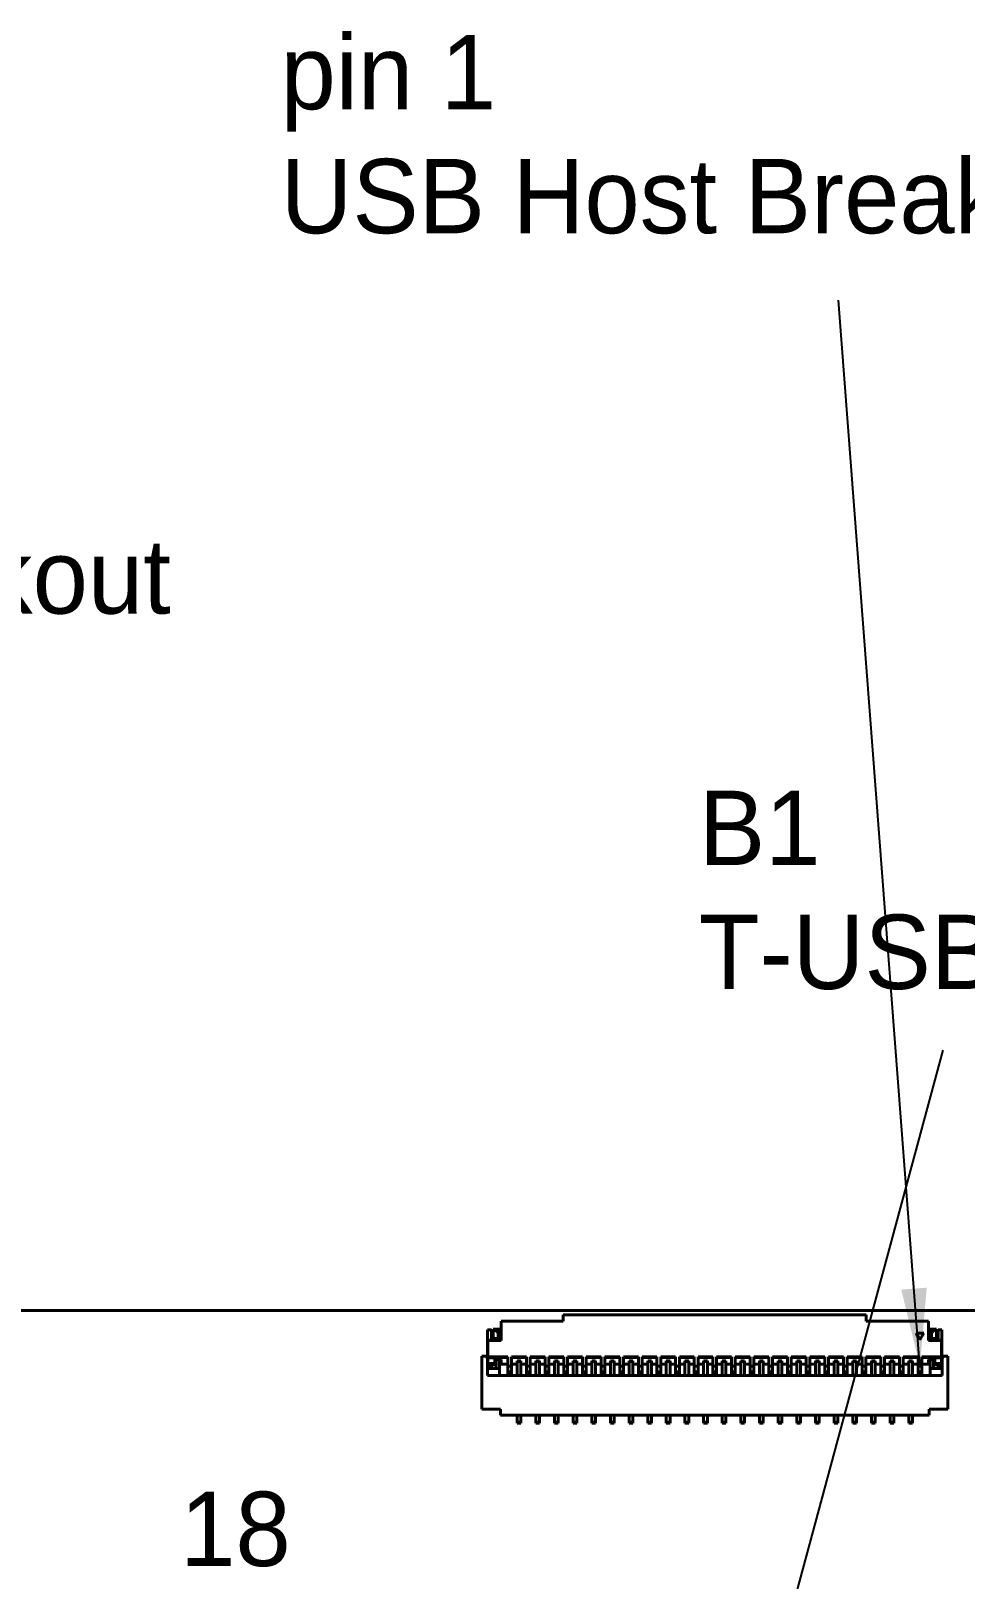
# Model space of a CAD drawing. Header units: millimetres. Extents: x 15 to 205, y 5 to 292.
# Drawn here: x 86.58 to 116.64, y 136.62 to 186.42 of the extents above; entities that cross this region are included whole.
import ezdxf

# ---------------------------------------------------------------- set-up
doc = ezdxf.new("R2010")
doc.units = ezdxf.units.MM
doc.layers.add('Annotations', color=7, linetype='Continuous')
doc.layers.add('Geometries', color=7, linetype='Continuous')
doc.dimstyles.new('ISO-25', dxfattribs={"dimtxt": 2.5, "dimasz": 2.5, "dimexe": 1.25, "dimexo": 0.625, "dimtad": 1, "dimtxsty": 'Standard', "dimcen": 2.5, "dimadec": 0, "dimazin": 0, "dimtfac": 1, "dimtmove": 0, "dimatfit": 3, "dimfxl": 1, "dimarcsym": 0})

msp = doc.modelspace()

# ---------------------------------------------------------------- linework, layer by layer
at = {"layer": 'Geometries', "linetype": 'Continuous', "lineweight": 40}
for p, q in [((60.443, 145.259), (156.443, 145.259)), ((103.708, 145.115), (103.708, 144.915)), ((113.458, 145.115), (103.708, 145.115)), ((113.458, 145.115), (113.458, 144.915)), ((101.273, 144.638), (101.273, 144.31)), ((101.393, 144.638), (101.273, 144.638)), ((101.393, 144.638), (101.393, 144.31)), ((101.448, 144.658), (101.448, 144.358)), ((101.487, 144.658), (101.448, 144.658)), ((101.608, 144.537), (101.487, 144.658)), ((101.487, 144.658), (101.558, 144.658)), ((101.558, 144.658), (101.708, 144.658)), ((101.658, 144.558), (101.558, 144.658)), ((101.608, 144.537), (101.658, 144.558)), ((101.608, 144.537), (101.608, 144.358)), ((101.658, 144.558), (101.658, 144.308)), ((103.708, 144.915), (101.708, 144.915)), ((101.708, 144.658), (101.708, 144.915)), ((101.708, 144.293), (101.708, 144.658)), ((115.458, 144.915), (113.458, 144.915)), ((115.058, 144.533), (115.183, 144.316)), ((115.308, 144.533), (115.058, 144.533)), ((115.183, 144.316), (115.308, 144.533)), ((115.458, 144.658), (115.458, 144.915)), ((115.458, 144.658), (115.608, 144.658)), ((115.458, 144.293), (115.458, 144.658)), ((115.608, 144.658), (115.508, 144.558)), ((115.508, 144.558), (115.558, 144.537)), ((115.508, 144.308), (115.508, 144.558)), ((115.679, 144.658), (115.558, 144.537)), ((115.558, 144.358), (115.558, 144.537)), ((115.608, 144.658), (115.679, 144.658)), ((115.718, 144.658), (115.679, 144.658)), ((115.718, 144.658), (115.718, 144.358)), ((115.893, 144.638), (115.773, 144.638)), ((115.773, 144.31), (115.773, 144.638)), ((115.893, 144.31), (115.893, 144.638)), ((101.273, 144.281), (101.273, 144.31)), ((101.273, 144.31), (101.393, 144.31)), ((101.273, 144.281), (101.273, 144.15)), ((101.273, 144.281), (101.283, 144.281)), ((101.273, 144.121), (101.273, 144.15)), ((101.283, 144.15), (101.273, 144.15)), ((101.273, 144.121), (101.273, 143.788)), ((101.283, 144.121), (101.273, 144.121)), ((101.393, 144.293), (101.283, 144.293)), ((101.283, 144.281), (101.283, 144.293)), ((101.283, 144.15), (101.283, 144.281)), ((101.283, 144.121), (101.283, 144.15)), ((101.283, 143.768), (101.283, 144.121)), ((101.393, 144.31), (101.393, 144.293)), ((101.448, 144.293), (101.393, 144.293)), ((101.448, 144.358), (101.608, 144.358)), ((101.448, 144.358), (101.448, 144.293)), ((101.658, 144.293), (101.448, 144.293)), ((101.658, 144.308), (101.608, 144.358)), ((101.658, 144.308), (101.658, 144.293)), ((101.708, 144.293), (101.658, 144.293)), ((115.508, 144.293), (115.458, 144.293)), ((115.558, 144.358), (115.508, 144.308)), ((115.508, 144.308), (115.508, 144.293)), ((115.718, 144.293), (115.508, 144.293)), ((115.558, 144.358), (115.718, 144.358)), ((115.718, 144.358), (115.718, 144.293)), ((115.773, 144.293), (115.718, 144.293)), ((115.773, 144.293), (115.773, 144.31)), ((115.773, 144.31), (115.893, 144.31)), ((115.883, 144.293), (115.773, 144.293)), ((115.883, 144.281), (115.883, 144.293)), ((115.883, 144.281), (115.893, 144.281)), ((115.883, 144.15), (115.883, 144.281)), ((115.883, 144.121), (115.883, 144.15)), ((115.893, 144.15), (115.883, 144.15)), ((115.893, 144.121), (115.883, 144.121)), ((115.883, 143.768), (115.883, 144.121)), ((115.893, 144.31), (115.893, 144.281)), ((115.893, 144.15), (115.893, 144.281)), ((115.893, 144.15), (115.893, 144.121)), ((115.893, 143.788), (115.893, 144.121)), ((101.083, 143.788), (101.218, 143.788)), ((101.083, 143.788), (101.083, 142.088)), ((101.218, 143.788), (101.273, 143.788)), ((101.268, 143.701), (101.218, 143.788)), ((101.268, 143.701), (101.273, 143.701)), ((101.268, 143.398), (101.268, 143.701)), ((101.273, 143.788), (101.273, 143.701)), ((101.273, 143.701), (101.273, 143.539)), ((101.273, 143.447), (101.273, 143.539)), ((101.273, 143.539), (101.283, 143.539)), ((101.273, 143.447), (101.393, 143.447)), ((101.273, 143.398), (101.273, 143.447)), ((101.283, 143.744), (101.283, 143.768)), ((101.923, 143.767), (101.283, 143.768)), ((101.283, 143.74), (101.283, 143.744)), ((101.283, 143.744), (101.923, 143.744)), ((101.283, 143.74), (101.508, 143.74)), ((101.283, 143.556), (101.283, 143.74)), ((101.283, 143.539), (101.283, 143.556)), ((101.283, 143.556), (101.508, 143.556)), ((101.283, 143.513), (101.283, 143.539)), ((101.283, 143.513), (101.393, 143.513)), ((101.393, 143.513), (101.398, 143.513)), ((101.393, 143.447), (101.393, 143.513)), ((101.393, 143.398), (101.393, 143.447)), ((101.398, 143.398), (101.398, 143.513)), ((101.398, 143.513), (101.508, 143.513)), ((101.508, 143.682), (101.508, 143.74)), ((101.508, 143.556), (101.508, 143.682)), ((101.508, 143.682), (101.548, 143.682)), ((101.508, 143.513), (101.508, 143.556)), ((101.548, 143.682), (101.548, 143.398)), ((101.548, 143.682), (101.658, 143.682)), ((101.658, 143.682), (101.658, 143.398)), ((101.658, 143.682), (101.708, 143.682)), ((101.708, 143.533), (101.708, 143.682)), ((101.923, 143.533), (101.708, 143.533)), ((101.923, 143.744), (101.923, 143.767)), ((101.923, 143.533), (101.923, 143.744)), ((101.923, 143.47), (101.923, 143.533)), ((101.923, 143.291), (101.923, 143.47)), ((102.043, 143.47), (101.923, 143.47)), ((102.043, 143.744), (102.043, 143.767)), ((102.523, 143.767), (102.043, 143.767)), ((102.043, 143.533), (102.043, 143.744)), ((102.043, 143.744), (102.523, 143.744)), ((102.043, 143.47), (102.043, 143.533)), ((102.223, 143.533), (102.043, 143.533)), ((102.043, 143.291), (102.043, 143.47)), ((102.343, 143.645), (102.223, 143.645)), ((102.223, 143.623), (102.223, 143.645)), ((102.223, 143.533), (102.223, 143.623)), ((102.343, 143.623), (102.223, 143.623)), ((102.223, 143.168), (102.223, 143.533)), ((102.343, 143.623), (102.343, 143.645)), ((102.343, 143.533), (102.343, 143.623)), ((102.343, 143.168), (102.343, 143.533)), ((102.523, 143.533), (102.343, 143.533)), ((102.523, 143.744), (102.523, 143.767)), ((102.523, 143.533), (102.523, 143.744)), ((102.523, 143.47), (102.523, 143.533)), ((102.523, 143.291), (102.523, 143.47)), ((102.643, 143.47), (102.523, 143.47)), ((102.643, 143.744), (102.643, 143.767)), ((103.123, 143.767), (102.643, 143.767)), ((102.643, 143.744), (103.123, 143.744)), ((102.643, 143.533), (102.643, 143.744)), ((102.643, 143.47), (102.643, 143.533)), ((102.823, 143.533), (102.643, 143.533)), ((102.643, 143.291), (102.643, 143.47)), ((102.823, 143.623), (102.823, 143.645)), ((102.943, 143.645), (102.823, 143.645)), ((102.823, 143.533), (102.823, 143.623)), ((102.943, 143.623), (102.823, 143.623)), ((102.823, 143.168), (102.823, 143.533)), ((102.943, 143.623), (102.943, 143.645)), ((102.943, 143.533), (102.943, 143.623)), ((102.943, 143.168), (102.943, 143.533)), ((103.123, 143.533), (102.943, 143.533)), ((103.123, 143.744), (103.123, 143.767)), ((103.123, 143.533), (103.123, 143.744)), ((103.123, 143.47), (103.123, 143.533)), ((103.123, 143.291), (103.123, 143.47)), ((103.243, 143.47), (103.123, 143.47)), ((103.243, 143.744), (103.243, 143.767)), ((103.723, 143.767), (103.243, 143.767)), ((103.243, 143.533), (103.243, 143.744)), ((103.243, 143.744), (103.723, 143.744)), ((103.243, 143.47), (103.243, 143.533)), ((103.423, 143.533), (103.243, 143.533)), ((103.243, 143.291), (103.243, 143.47)), ((103.543, 143.645), (103.423, 143.645)), ((103.423, 143.623), (103.423, 143.645)), ((103.423, 143.533), (103.423, 143.623)), ((103.543, 143.623), (103.423, 143.623)), ((103.423, 143.168), (103.423, 143.533)), ((103.543, 143.623), (103.543, 143.645)), ((103.543, 143.533), (103.543, 143.623)), ((103.543, 143.168), (103.543, 143.533)), ((103.723, 143.533), (103.543, 143.533)), ((103.723, 143.744), (103.723, 143.767)), ((103.723, 143.533), (103.723, 143.744)), ((103.723, 143.47), (103.723, 143.533)), ((103.723, 143.291), (103.723, 143.47)), ((103.843, 143.47), (103.723, 143.47)), ((103.843, 143.744), (103.843, 143.767)), ((104.323, 143.767), (103.843, 143.767)), ((103.843, 143.744), (104.323, 143.744)), ((103.843, 143.533), (103.843, 143.744)), ((103.843, 143.47), (103.843, 143.533)), ((104.023, 143.533), (103.843, 143.533)), ((103.843, 143.291), (103.843, 143.47)), ((104.023, 143.623), (104.023, 143.645)), ((104.143, 143.645), (104.023, 143.645)), ((104.023, 143.533), (104.023, 143.623)), ((104.143, 143.623), (104.023, 143.623)), ((104.023, 143.168), (104.023, 143.533)), ((104.143, 143.623), (104.143, 143.645)), ((104.143, 143.533), (104.143, 143.623)), ((104.143, 143.168), (104.143, 143.533)), ((104.323, 143.533), (104.143, 143.533)), ((104.323, 143.744), (104.323, 143.767)), ((104.323, 143.533), (104.323, 143.744)), ((104.323, 143.47), (104.323, 143.533)), ((104.323, 143.291), (104.323, 143.47)), ((104.443, 143.47), (104.323, 143.47)), ((104.923, 143.767), (104.443, 143.767)), ((104.443, 143.744), (104.443, 143.767)), ((104.443, 143.744), (104.923, 143.744)), ((104.443, 143.533), (104.443, 143.744)), ((104.623, 143.533), (104.443, 143.533)), ((104.443, 143.47), (104.443, 143.533)), ((104.443, 143.291), (104.443, 143.47)), ((104.743, 143.645), (104.623, 143.645)), ((104.623, 143.623), (104.623, 143.645)), ((104.743, 143.623), (104.623, 143.623)), ((104.623, 143.533), (104.623, 143.623)), ((104.623, 143.168), (104.623, 143.533)), ((104.743, 143.623), (104.743, 143.645)), ((104.743, 143.533), (104.743, 143.623)), ((104.743, 143.168), (104.743, 143.533)), ((104.923, 143.533), (104.743, 143.533)), ((104.923, 143.744), (104.923, 143.767)), ((104.923, 143.533), (104.923, 143.744)), ((104.923, 143.47), (104.923, 143.533)), ((105.043, 143.47), (104.923, 143.47)), ((104.923, 143.291), (104.923, 143.47)), ((105.043, 143.744), (105.043, 143.767)), ((105.523, 143.767), (105.043, 143.767)), ((105.043, 143.744), (105.523, 143.744)), ((105.043, 143.533), (105.043, 143.744)), ((105.043, 143.47), (105.043, 143.533)), ((105.223, 143.533), (105.043, 143.533)), ((105.043, 143.291), (105.043, 143.47)), ((105.223, 143.623), (105.223, 143.645)), ((105.343, 143.645), (105.223, 143.645)), ((105.343, 143.623), (105.223, 143.623)), ((105.223, 143.533), (105.223, 143.623)), ((105.223, 143.168), (105.223, 143.533)), ((105.343, 143.623), (105.343, 143.645)), ((105.343, 143.533), (105.343, 143.623)), ((105.523, 143.533), (105.343, 143.533)), ((105.343, 143.168), (105.343, 143.533)), ((105.523, 143.744), (105.523, 143.767)), ((105.523, 143.533), (105.523, 143.744)), ((105.523, 143.47), (105.523, 143.533)), ((105.523, 143.291), (105.523, 143.47)), ((105.643, 143.47), (105.523, 143.47)), ((105.643, 143.744), (105.643, 143.767)), ((106.123, 143.767), (105.643, 143.767)), ((105.643, 143.744), (106.123, 143.744)), ((105.643, 143.533), (105.643, 143.744)), ((105.643, 143.47), (105.643, 143.533)), ((105.823, 143.533), (105.643, 143.533)), ((105.643, 143.291), (105.643, 143.47)), ((105.823, 143.623), (105.823, 143.645)), ((105.943, 143.645), (105.823, 143.645)), ((105.943, 143.623), (105.823, 143.623)), ((105.823, 143.533), (105.823, 143.623)), ((105.823, 143.168), (105.823, 143.533)), ((105.943, 143.623), (105.943, 143.645)), ((105.943, 143.533), (105.943, 143.623)), ((106.123, 143.533), (105.943, 143.533)), ((105.943, 143.168), (105.943, 143.533)), ((106.123, 143.744), (106.123, 143.767)), ((106.123, 143.533), (106.123, 143.744)), ((106.123, 143.47), (106.123, 143.533)), ((106.243, 143.47), (106.123, 143.47)), ((106.123, 143.291), (106.123, 143.47)), ((106.243, 143.744), (106.243, 143.767)), ((106.723, 143.767), (106.243, 143.767)), ((106.243, 143.744), (106.723, 143.744)), ((106.243, 143.533), (106.243, 143.744)), ((106.423, 143.533), (106.243, 143.533)), ((106.243, 143.47), (106.243, 143.533)), ((106.243, 143.291), (106.243, 143.47)), ((106.423, 143.623), (106.423, 143.645)), ((106.543, 143.645), (106.423, 143.645)), ((106.543, 143.623), (106.423, 143.623)), ((106.423, 143.533), (106.423, 143.623)), ((106.423, 143.168), (106.423, 143.533)), ((106.543, 143.623), (106.543, 143.645)), ((106.543, 143.533), (106.543, 143.623)), ((106.723, 143.533), (106.543, 143.533)), ((106.543, 143.168), (106.543, 143.533)), ((106.723, 143.744), (106.723, 143.767)), ((106.723, 143.533), (106.723, 143.744)), ((106.723, 143.47), (106.723, 143.533)), ((106.843, 143.47), (106.723, 143.47)), ((106.723, 143.291), (106.723, 143.47)), ((106.843, 143.744), (106.843, 143.767)), ((107.323, 143.767), (106.843, 143.767)), ((106.843, 143.744), (107.323, 143.744)), ((106.843, 143.533), (106.843, 143.744)), ((107.023, 143.533), (106.843, 143.533)), ((106.843, 143.47), (106.843, 143.533)), ((106.843, 143.291), (106.843, 143.47)), ((107.023, 143.623), (107.023, 143.645)), ((107.143, 143.645), (107.023, 143.645)), ((107.023, 143.533), (107.023, 143.623)), ((107.143, 143.623), (107.023, 143.623)), ((107.023, 143.168), (107.023, 143.533)), ((107.143, 143.623), (107.143, 143.645)), ((107.143, 143.533), (107.143, 143.623)), ((107.143, 143.168), (107.143, 143.533)), ((107.323, 143.533), (107.143, 143.533)), ((107.323, 143.744), (107.323, 143.767)), ((107.323, 143.533), (107.323, 143.744)), ((107.323, 143.47), (107.323, 143.533)), ((107.323, 143.291), (107.323, 143.47)), ((107.443, 143.47), (107.323, 143.47)), ((107.443, 143.744), (107.443, 143.767)), ((107.923, 143.767), (107.443, 143.767)), ((107.443, 143.744), (107.923, 143.744)), ((107.443, 143.533), (107.443, 143.744)), ((107.443, 143.47), (107.443, 143.533)), ((107.623, 143.533), (107.443, 143.533)), ((107.443, 143.291), (107.443, 143.47)), ((107.743, 143.645), (107.623, 143.645)), ((107.623, 143.623), (107.623, 143.645)), ((107.743, 143.623), (107.623, 143.623)), ((107.623, 143.533), (107.623, 143.623)), ((107.623, 143.168), (107.623, 143.533)), ((107.743, 143.623), (107.743, 143.645)), ((107.743, 143.533), (107.743, 143.623)), ((107.743, 143.168), (107.743, 143.533)), ((107.923, 143.533), (107.743, 143.533)), ((107.923, 143.744), (107.923, 143.767)), ((107.923, 143.533), (107.923, 143.744)), ((107.923, 143.47), (107.923, 143.533)), ((107.923, 143.291), (107.923, 143.47)), ((108.043, 143.47), (107.923, 143.47)), ((108.043, 143.744), (108.043, 143.767)), ((108.523, 143.767), (108.043, 143.767)), ((108.043, 143.744), (108.523, 143.744)), ((108.043, 143.533), (108.043, 143.744)), ((108.043, 143.47), (108.043, 143.533)), ((108.223, 143.533), (108.043, 143.533)), ((108.043, 143.291), (108.043, 143.47)), ((108.223, 143.623), (108.223, 143.645)), ((108.343, 143.645), (108.223, 143.645)), ((108.223, 143.533), (108.223, 143.623)), ((108.343, 143.623), (108.223, 143.623)), ((108.223, 143.168), (108.223, 143.533)), ((108.343, 143.623), (108.343, 143.645)), ((108.343, 143.533), (108.343, 143.623)), ((108.523, 143.533), (108.343, 143.533)), ((108.343, 143.168), (108.343, 143.533)), ((108.523, 143.744), (108.523, 143.767)), ((108.523, 143.533), (108.523, 143.744)), ((108.523, 143.47), (108.523, 143.533)), ((108.523, 143.291), (108.523, 143.47)), ((108.643, 143.47), (108.523, 143.47)), ((108.643, 143.744), (108.643, 143.767)), ((109.123, 143.767), (108.643, 143.767)), ((108.643, 143.533), (108.643, 143.744)), ((108.643, 143.744), (109.123, 143.744)), ((108.643, 143.47), (108.643, 143.533)), ((108.823, 143.533), (108.643, 143.533)), ((108.643, 143.291), (108.643, 143.47)), ((108.823, 143.623), (108.823, 143.645)), ((108.943, 143.645), (108.823, 143.645)), ((108.943, 143.623), (108.823, 143.623)), ((108.823, 143.533), (108.823, 143.623)), ((108.823, 143.168), (108.823, 143.533)), ((108.943, 143.623), (108.943, 143.645)), ((108.943, 143.533), (108.943, 143.623)), ((109.123, 143.533), (108.943, 143.533)), ((108.943, 143.168), (108.943, 143.533)), ((109.123, 143.744), (109.123, 143.767)), ((109.123, 143.533), (109.123, 143.744)), ((109.123, 143.47), (109.123, 143.533)), ((109.123, 143.291), (109.123, 143.47)), ((109.243, 143.47), (109.123, 143.47)), ((109.243, 143.744), (109.243, 143.767)), ((109.723, 143.767), (109.243, 143.767)), ((109.243, 143.744), (109.723, 143.744)), ((109.243, 143.533), (109.243, 143.744)), ((109.243, 143.47), (109.243, 143.533)), ((109.423, 143.533), (109.243, 143.533)), ((109.243, 143.291), (109.243, 143.47)), ((109.543, 143.645), (109.423, 143.645)), ((109.423, 143.623), (109.423, 143.645)), ((109.423, 143.533), (109.423, 143.623)), ((109.543, 143.623), (109.423, 143.623)), ((109.423, 143.168), (109.423, 143.533)), ((109.543, 143.623), (109.543, 143.645)), ((109.543, 143.533), (109.543, 143.623)), ((109.543, 143.168), (109.543, 143.533)), ((109.723, 143.533), (109.543, 143.533)), ((109.723, 143.744), (109.723, 143.767)), ((109.723, 143.533), (109.723, 143.744)), ((109.723, 143.47), (109.723, 143.533)), ((109.723, 143.291), (109.723, 143.47)), ((109.843, 143.47), (109.723, 143.47)), ((109.843, 143.744), (109.843, 143.767)), ((110.323, 143.767), (109.843, 143.767)), ((109.843, 143.744), (110.323, 143.744)), ((109.843, 143.533), (109.843, 143.744)), ((109.843, 143.47), (109.843, 143.533)), ((110.023, 143.533), (109.843, 143.533)), ((109.843, 143.291), (109.843, 143.47)), ((110.023, 143.623), (110.023, 143.645)), ((110.143, 143.645), (110.023, 143.645)), ((110.023, 143.533), (110.023, 143.623)), ((110.143, 143.623), (110.023, 143.623)), ((110.023, 143.168), (110.023, 143.533)), ((110.143, 143.623), (110.143, 143.645)), ((110.143, 143.533), (110.143, 143.623)), ((110.143, 143.168), (110.143, 143.533)), ((110.323, 143.533), (110.143, 143.533)), ((110.323, 143.744), (110.323, 143.767)), ((110.323, 143.533), (110.323, 143.744)), ((110.323, 143.47), (110.323, 143.533)), ((110.323, 143.291), (110.323, 143.47)), ((110.443, 143.47), (110.323, 143.47)), ((110.443, 143.744), (110.443, 143.767)), ((110.923, 143.767), (110.443, 143.767)), ((110.443, 143.744), (110.923, 143.744)), ((110.443, 143.533), (110.443, 143.744)), ((110.443, 143.47), (110.443, 143.533)), ((110.623, 143.533), (110.443, 143.533)), ((110.443, 143.291), (110.443, 143.47)), ((110.623, 143.623), (110.623, 143.645)), ((110.743, 143.645), (110.623, 143.645)), ((110.623, 143.533), (110.623, 143.623)), ((110.743, 143.623), (110.623, 143.623)), ((110.623, 143.168), (110.623, 143.533)), ((110.743, 143.623), (110.743, 143.645)), ((110.743, 143.533), (110.743, 143.623)), ((110.923, 143.533), (110.743, 143.533)), ((110.743, 143.168), (110.743, 143.533)), ((110.923, 143.744), (110.923, 143.767)), ((110.923, 143.533), (110.923, 143.744)), ((110.923, 143.47), (110.923, 143.533)), ((111.043, 143.47), (110.923, 143.47)), ((110.923, 143.291), (110.923, 143.47)), ((111.043, 143.744), (111.043, 143.767)), ((111.523, 143.767), (111.043, 143.767)), ((111.043, 143.744), (111.523, 143.744)), ((111.043, 143.533), (111.043, 143.744)), ((111.043, 143.47), (111.043, 143.533)), ((111.223, 143.533), (111.043, 143.533)), ((111.043, 143.291), (111.043, 143.47)), ((111.223, 143.623), (111.223, 143.645)), ((111.343, 143.645), (111.223, 143.645)), ((111.223, 143.533), (111.223, 143.623)), ((111.343, 143.623), (111.223, 143.623)), ((111.223, 143.168), (111.223, 143.533)), ((111.343, 143.623), (111.343, 143.645)), ((111.343, 143.533), (111.343, 143.623)), ((111.343, 143.168), (111.343, 143.533)), ((111.523, 143.533), (111.343, 143.533)), ((111.523, 143.744), (111.523, 143.767)), ((111.523, 143.533), (111.523, 143.744)), ((111.523, 143.47), (111.523, 143.533)), ((111.523, 143.291), (111.523, 143.47)), ((111.643, 143.47), (111.523, 143.47)), ((111.643, 143.744), (111.643, 143.767)), ((112.123, 143.767), (111.643, 143.767)), ((111.643, 143.744), (112.123, 143.744)), ((111.643, 143.533), (111.643, 143.744)), ((111.823, 143.533), (111.643, 143.533)), ((111.643, 143.47), (111.643, 143.533)), ((111.643, 143.291), (111.643, 143.47)), ((111.823, 143.623), (111.823, 143.645)), ((111.943, 143.645), (111.823, 143.645)), ((111.823, 143.533), (111.823, 143.623)), ((111.943, 143.623), (111.823, 143.623)), ((111.823, 143.168), (111.823, 143.533)), ((111.943, 143.623), (111.943, 143.645)), ((111.943, 143.533), (111.943, 143.623)), ((111.943, 143.168), (111.943, 143.533)), ((112.123, 143.533), (111.943, 143.533)), ((112.123, 143.744), (112.123, 143.767)), ((112.123, 143.533), (112.123, 143.744)), ((112.123, 143.47), (112.123, 143.533)), ((112.123, 143.291), (112.123, 143.47)), ((112.243, 143.47), (112.123, 143.47)), ((112.243, 143.744), (112.243, 143.767)), ((112.723, 143.767), (112.243, 143.767)), ((112.243, 143.533), (112.243, 143.744)), ((112.243, 143.744), (112.723, 143.744)), ((112.243, 143.47), (112.243, 143.533)), ((112.423, 143.533), (112.243, 143.533)), ((112.243, 143.291), (112.243, 143.47)), ((112.423, 143.623), (112.423, 143.645)), ((112.543, 143.645), (112.423, 143.645)), ((112.423, 143.533), (112.423, 143.623)), ((112.543, 143.623), (112.423, 143.623)), ((112.423, 143.168), (112.423, 143.533)), ((112.543, 143.623), (112.543, 143.645)), ((112.543, 143.533), (112.543, 143.623)), ((112.543, 143.168), (112.543, 143.533)), ((112.723, 143.533), (112.543, 143.533)), ((112.723, 143.744), (112.723, 143.767)), ((112.723, 143.533), (112.723, 143.744)), ((112.723, 143.47), (112.723, 143.533)), ((112.723, 143.291), (112.723, 143.47)), ((112.843, 143.47), (112.723, 143.47)), ((112.843, 143.744), (112.843, 143.767)), ((113.323, 143.767), (112.843, 143.767)), ((112.843, 143.533), (112.843, 143.744)), ((112.843, 143.744), (113.323, 143.744)), ((112.843, 143.47), (112.843, 143.533)), ((113.023, 143.533), (112.843, 143.533)), ((112.843, 143.291), (112.843, 143.47)), ((113.143, 143.645), (113.023, 143.645)), ((113.023, 143.623), (113.023, 143.645)), ((113.023, 143.533), (113.023, 143.623)), ((113.143, 143.623), (113.023, 143.623)), ((113.023, 143.168), (113.023, 143.533)), ((113.143, 143.623), (113.143, 143.645)), ((113.143, 143.533), (113.143, 143.623)), ((113.323, 143.533), (113.143, 143.533)), ((113.143, 143.168), (113.143, 143.533)), ((113.323, 143.744), (113.323, 143.767)), ((113.323, 143.533), (113.323, 143.744)), ((113.323, 143.47), (113.323, 143.533)), ((113.443, 143.47), (113.323, 143.47)), ((113.323, 143.291), (113.323, 143.47)), ((113.443, 143.744), (113.443, 143.767)), ((113.923, 143.767), (113.443, 143.767)), ((113.443, 143.744), (113.923, 143.744)), ((113.443, 143.533), (113.443, 143.744)), ((113.443, 143.47), (113.443, 143.533)), ((113.623, 143.533), (113.443, 143.533)), ((113.443, 143.291), (113.443, 143.47)), ((113.743, 143.645), (113.623, 143.645)), ((113.623, 143.623), (113.623, 143.645)), ((113.623, 143.533), (113.623, 143.623)), ((113.743, 143.623), (113.623, 143.623)), ((113.623, 143.168), (113.623, 143.533)), ((113.743, 143.623), (113.743, 143.645)), ((113.743, 143.533), (113.743, 143.623)), ((113.923, 143.533), (113.743, 143.533)), ((113.743, 143.168), (113.743, 143.533)), ((113.923, 143.744), (113.923, 143.767)), ((113.923, 143.533), (113.923, 143.744)), ((113.923, 143.47), (113.923, 143.533)), ((113.923, 143.291), (113.923, 143.47)), ((114.043, 143.47), (113.923, 143.47)), ((114.043, 143.744), (114.043, 143.767)), ((114.523, 143.767), (114.043, 143.767)), ((114.043, 143.744), (114.523, 143.744)), ((114.043, 143.533), (114.043, 143.744)), ((114.223, 143.533), (114.043, 143.533)), ((114.043, 143.47), (114.043, 143.533)), ((114.043, 143.291), (114.043, 143.47)), ((114.223, 143.623), (114.223, 143.645)), ((114.343, 143.645), (114.223, 143.645)), ((114.223, 143.533), (114.223, 143.623)), ((114.343, 143.623), (114.223, 143.623)), ((114.223, 143.168), (114.223, 143.533)), ((114.343, 143.623), (114.343, 143.645)), ((114.343, 143.533), (114.343, 143.623)), ((114.343, 143.168), (114.343, 143.533)), ((114.523, 143.533), (114.343, 143.533)), ((114.523, 143.744), (114.523, 143.767)), ((114.523, 143.533), (114.523, 143.744)), ((114.523, 143.47), (114.523, 143.533)), ((114.523, 143.291), (114.523, 143.47)), ((114.643, 143.47), (114.523, 143.47)), ((114.643, 143.744), (114.643, 143.767)), ((115.123, 143.767), (114.643, 143.767)), ((114.643, 143.533), (114.643, 143.744)), ((114.643, 143.744), (115.123, 143.744)), ((114.643, 143.47), (114.643, 143.533)), ((114.823, 143.533), (114.643, 143.533)), ((114.643, 143.291), (114.643, 143.47)), ((114.823, 143.623), (114.823, 143.645)), ((114.943, 143.645), (114.823, 143.645)), ((114.823, 143.533), (114.823, 143.623)), ((114.943, 143.623), (114.823, 143.623)), ((114.823, 143.168), (114.823, 143.533)), ((114.943, 143.623), (114.943, 143.645)), ((114.943, 143.533), (114.943, 143.623)), ((114.943, 143.168), (114.943, 143.533)), ((115.123, 143.533), (114.943, 143.533)), ((115.123, 143.744), (115.123, 143.767)), ((115.123, 143.533), (115.123, 143.744)), ((115.123, 143.47), (115.123, 143.533)), ((115.123, 143.291), (115.123, 143.47)), ((115.243, 143.47), (115.123, 143.47)), ((115.883, 143.768), (115.243, 143.767)), ((115.243, 143.744), (115.243, 143.767)), ((115.243, 143.744), (115.883, 143.744)), ((115.243, 143.533), (115.243, 143.744)), ((115.243, 143.47), (115.243, 143.533)), ((115.458, 143.533), (115.243, 143.533)), ((115.243, 143.291), (115.243, 143.47)), ((115.458, 143.533), (115.458, 143.682)), ((115.508, 143.682), (115.458, 143.682)), ((115.618, 143.682), (115.508, 143.682)), ((115.508, 143.682), (115.508, 143.398)), ((115.658, 143.682), (115.618, 143.682)), ((115.618, 143.682), (115.618, 143.398)), ((115.883, 143.74), (115.658, 143.74)), ((115.658, 143.682), (115.658, 143.74)), ((115.658, 143.556), (115.658, 143.682)), ((115.658, 143.513), (115.658, 143.556)), ((115.883, 143.556), (115.658, 143.556)), ((115.768, 143.513), (115.658, 143.513)), ((115.768, 143.398), (115.768, 143.513)), ((115.773, 143.513), (115.768, 143.513)), ((115.773, 143.447), (115.773, 143.513)), ((115.883, 143.513), (115.773, 143.513)), ((115.893, 143.447), (115.773, 143.447)), ((115.773, 143.398), (115.773, 143.447)), ((115.883, 143.744), (115.883, 143.768)), ((115.883, 143.74), (115.883, 143.744)), ((115.883, 143.556), (115.883, 143.74)), ((115.883, 143.539), (115.883, 143.556)), ((115.893, 143.539), (115.883, 143.539)), ((115.883, 143.513), (115.883, 143.539)), ((115.893, 143.701), (115.893, 143.788)), ((115.893, 143.788), (115.948, 143.788)), ((115.893, 143.701), (115.898, 143.701)), ((115.893, 143.539), (115.893, 143.701)), ((115.893, 143.447), (115.893, 143.539)), ((115.893, 143.398), (115.893, 143.447)), ((115.948, 143.788), (115.898, 143.701)), ((115.898, 143.398), (115.898, 143.701)), ((116.083, 143.788), (115.948, 143.788)), ((116.083, 143.788), (116.083, 142.088)), ((101.268, 143.168), (101.268, 143.398)), ((101.268, 143.398), (101.273, 143.398)), ((101.658, 143.168), (101.268, 143.168)), ((101.273, 143.398), (101.393, 143.398)), ((101.393, 143.398), (101.398, 143.398)), ((101.398, 143.398), (101.548, 143.398)), ((101.548, 143.398), (101.658, 143.398)), ((101.658, 143.398), (101.658, 143.168)), ((101.923, 143.168), (101.658, 143.168)), ((101.923, 143.265), (101.923, 143.291)), ((102.043, 143.291), (101.923, 143.291)), ((101.923, 143.168), (101.923, 143.265)), ((102.043, 143.265), (101.923, 143.265)), ((102.043, 143.168), (101.923, 143.168)), ((102.043, 143.265), (102.043, 143.291)), ((102.043, 143.168), (102.043, 143.265)), ((102.223, 143.168), (102.043, 143.168)), ((102.343, 143.168), (102.223, 143.168)), ((102.523, 143.168), (102.343, 143.168)), ((102.523, 143.265), (102.523, 143.291)), ((102.643, 143.291), (102.523, 143.291)), ((102.523, 143.168), (102.523, 143.265)), ((102.643, 143.265), (102.523, 143.265)), ((102.643, 143.168), (102.523, 143.168)), ((102.643, 143.265), (102.643, 143.291)), ((102.643, 143.168), (102.643, 143.265)), ((102.823, 143.168), (102.643, 143.168)), ((102.943, 143.168), (102.823, 143.168)), ((103.123, 143.168), (102.943, 143.168)), ((103.123, 143.265), (103.123, 143.291)), ((103.243, 143.291), (103.123, 143.291)), ((103.123, 143.168), (103.123, 143.265)), ((103.243, 143.265), (103.123, 143.265)), ((103.243, 143.168), (103.123, 143.168)), ((103.243, 143.265), (103.243, 143.291)), ((103.243, 143.168), (103.243, 143.265)), ((103.423, 143.168), (103.243, 143.168)), ((103.543, 143.168), (103.423, 143.168)), ((103.723, 143.168), (103.543, 143.168)), ((103.723, 143.265), (103.723, 143.291)), ((103.843, 143.291), (103.723, 143.291)), ((103.723, 143.168), (103.723, 143.265)), ((103.843, 143.265), (103.723, 143.265)), ((103.843, 143.168), (103.723, 143.168)), ((103.843, 143.265), (103.843, 143.291)), ((103.843, 143.168), (103.843, 143.265)), ((104.023, 143.168), (103.843, 143.168)), ((104.143, 143.168), (104.023, 143.168)), ((104.323, 143.168), (104.143, 143.168)), ((104.323, 143.265), (104.323, 143.291)), ((104.443, 143.291), (104.323, 143.291)), ((104.323, 143.168), (104.323, 143.265)), ((104.443, 143.265), (104.323, 143.265)), ((104.443, 143.168), (104.323, 143.168)), ((104.443, 143.265), (104.443, 143.291)), ((104.443, 143.168), (104.443, 143.265)), ((104.623, 143.168), (104.443, 143.168)), ((104.743, 143.168), (104.623, 143.168)), ((104.923, 143.168), (104.743, 143.168)), ((104.923, 143.265), (104.923, 143.291)), ((105.043, 143.291), (104.923, 143.291)), ((104.923, 143.168), (104.923, 143.265)), ((105.043, 143.265), (104.923, 143.265)), ((105.043, 143.168), (104.923, 143.168)), ((105.043, 143.265), (105.043, 143.291)), ((105.043, 143.168), (105.043, 143.265)), ((105.223, 143.168), (105.043, 143.168)), ((105.343, 143.168), (105.223, 143.168)), ((105.523, 143.168), (105.343, 143.168)), ((105.523, 143.265), (105.523, 143.291)), ((105.643, 143.291), (105.523, 143.291)), ((105.643, 143.265), (105.523, 143.265)), ((105.523, 143.168), (105.523, 143.265)), ((105.643, 143.168), (105.523, 143.168)), ((105.643, 143.265), (105.643, 143.291)), ((105.643, 143.168), (105.643, 143.265)), ((105.823, 143.168), (105.643, 143.168)), ((105.943, 143.168), (105.823, 143.168)), ((106.123, 143.168), (105.943, 143.168)), ((106.123, 143.265), (106.123, 143.291)), ((106.243, 143.291), (106.123, 143.291)), ((106.243, 143.265), (106.123, 143.265)), ((106.123, 143.168), (106.123, 143.265)), ((106.243, 143.168), (106.123, 143.168)), ((106.243, 143.265), (106.243, 143.291)), ((106.243, 143.168), (106.243, 143.265)), ((106.423, 143.168), (106.243, 143.168)), ((106.543, 143.168), (106.423, 143.168)), ((106.723, 143.168), (106.543, 143.168)), ((106.723, 143.265), (106.723, 143.291)), ((106.843, 143.291), (106.723, 143.291)), ((106.723, 143.168), (106.723, 143.265)), ((106.843, 143.265), (106.723, 143.265)), ((106.843, 143.168), (106.723, 143.168)), ((106.843, 143.265), (106.843, 143.291)), ((106.843, 143.168), (106.843, 143.265)), ((107.023, 143.168), (106.843, 143.168)), ((107.143, 143.168), (107.023, 143.168)), ((107.323, 143.168), (107.143, 143.168)), ((107.323, 143.265), (107.323, 143.291)), ((107.443, 143.291), (107.323, 143.291)), ((107.323, 143.168), (107.323, 143.265)), ((107.443, 143.265), (107.323, 143.265)), ((107.443, 143.168), (107.323, 143.168)), ((107.443, 143.265), (107.443, 143.291)), ((107.443, 143.168), (107.443, 143.265)), ((107.623, 143.168), (107.443, 143.168)), ((107.743, 143.168), (107.623, 143.168)), ((107.923, 143.168), (107.743, 143.168)), ((108.043, 143.291), (107.923, 143.291)), ((107.923, 143.265), (107.923, 143.291)), ((108.043, 143.265), (107.923, 143.265)), ((107.923, 143.168), (107.923, 143.265)), ((108.043, 143.168), (107.923, 143.168)), ((108.043, 143.265), (108.043, 143.291)), ((108.043, 143.168), (108.043, 143.265)), ((108.223, 143.168), (108.043, 143.168)), ((108.343, 143.168), (108.223, 143.168)), ((108.523, 143.168), (108.343, 143.168)), ((108.643, 143.291), (108.523, 143.291)), ((108.523, 143.265), (108.523, 143.291)), ((108.523, 143.168), (108.523, 143.265)), ((108.643, 143.265), (108.523, 143.265)), ((108.643, 143.168), (108.523, 143.168)), ((108.643, 143.265), (108.643, 143.291)), ((108.643, 143.168), (108.643, 143.265)), ((108.823, 143.168), (108.643, 143.168)), ((108.943, 143.168), (108.823, 143.168)), ((109.123, 143.168), (108.943, 143.168)), ((109.243, 143.291), (109.123, 143.291)), ((109.123, 143.265), (109.123, 143.291)), ((109.243, 143.265), (109.123, 143.265)), ((109.123, 143.168), (109.123, 143.265)), ((109.243, 143.168), (109.123, 143.168)), ((109.243, 143.265), (109.243, 143.291)), ((109.243, 143.168), (109.243, 143.265)), ((109.423, 143.168), (109.243, 143.168)), ((109.543, 143.168), (109.423, 143.168)), ((109.723, 143.168), (109.543, 143.168)), ((109.723, 143.265), (109.723, 143.291)), ((109.843, 143.291), (109.723, 143.291)), ((109.723, 143.168), (109.723, 143.265)), ((109.843, 143.265), (109.723, 143.265)), ((109.843, 143.168), (109.723, 143.168)), ((109.843, 143.265), (109.843, 143.291)), ((109.843, 143.168), (109.843, 143.265)), ((110.023, 143.168), (109.843, 143.168)), ((110.143, 143.168), (110.023, 143.168)), ((110.323, 143.168), (110.143, 143.168)), ((110.323, 143.265), (110.323, 143.291)), ((110.443, 143.291), (110.323, 143.291)), ((110.323, 143.168), (110.323, 143.265)), ((110.443, 143.265), (110.323, 143.265)), ((110.443, 143.168), (110.323, 143.168)), ((110.443, 143.265), (110.443, 143.291)), ((110.443, 143.168), (110.443, 143.265)), ((110.623, 143.168), (110.443, 143.168)), ((110.743, 143.168), (110.623, 143.168)), ((110.923, 143.168), (110.743, 143.168)), ((110.923, 143.265), (110.923, 143.291)), ((111.043, 143.291), (110.923, 143.291)), ((110.923, 143.168), (110.923, 143.265)), ((111.043, 143.265), (110.923, 143.265)), ((111.043, 143.168), (110.923, 143.168)), ((111.043, 143.265), (111.043, 143.291)), ((111.043, 143.168), (111.043, 143.265)), ((111.223, 143.168), (111.043, 143.168)), ((111.343, 143.168), (111.223, 143.168)), ((111.523, 143.168), (111.343, 143.168)), ((111.523, 143.265), (111.523, 143.291)), ((111.643, 143.291), (111.523, 143.291)), ((111.523, 143.168), (111.523, 143.265)), ((111.643, 143.265), (111.523, 143.265)), ((111.643, 143.168), (111.523, 143.168)), ((111.643, 143.265), (111.643, 143.291)), ((111.643, 143.168), (111.643, 143.265)), ((111.823, 143.168), (111.643, 143.168)), ((111.943, 143.168), (111.823, 143.168)), ((112.123, 143.168), (111.943, 143.168)), ((112.123, 143.265), (112.123, 143.291)), ((112.243, 143.291), (112.123, 143.291)), ((112.123, 143.168), (112.123, 143.265)), ((112.243, 143.265), (112.123, 143.265)), ((112.243, 143.168), (112.123, 143.168)), ((112.243, 143.265), (112.243, 143.291)), ((112.243, 143.168), (112.243, 143.265)), ((112.423, 143.168), (112.243, 143.168)), ((112.543, 143.168), (112.423, 143.168)), ((112.723, 143.168), (112.543, 143.168)), ((112.723, 143.265), (112.723, 143.291)), ((112.843, 143.291), (112.723, 143.291)), ((112.843, 143.265), (112.723, 143.265)), ((112.723, 143.168), (112.723, 143.265)), ((112.843, 143.168), (112.723, 143.168)), ((112.843, 143.265), (112.843, 143.291)), ((112.843, 143.168), (112.843, 143.265)), ((113.023, 143.168), (112.843, 143.168)), ((113.143, 143.168), (113.023, 143.168)), ((113.323, 143.168), (113.143, 143.168)), ((113.323, 143.265), (113.323, 143.291)), ((113.443, 143.291), (113.323, 143.291)), ((113.323, 143.168), (113.323, 143.265)), ((113.443, 143.265), (113.323, 143.265)), ((113.443, 143.168), (113.323, 143.168)), ((113.443, 143.265), (113.443, 143.291)), ((113.443, 143.168), (113.443, 143.265)), ((113.623, 143.168), (113.443, 143.168)), ((113.743, 143.168), (113.623, 143.168)), ((113.923, 143.168), (113.743, 143.168)), ((113.923, 143.265), (113.923, 143.291)), ((114.043, 143.291), (113.923, 143.291)), ((113.923, 143.168), (113.923, 143.265)), ((114.043, 143.265), (113.923, 143.265)), ((114.043, 143.168), (113.923, 143.168)), ((114.043, 143.265), (114.043, 143.291)), ((114.043, 143.168), (114.043, 143.265)), ((114.223, 143.168), (114.043, 143.168)), ((114.343, 143.168), (114.223, 143.168)), ((114.523, 143.168), (114.343, 143.168)), ((114.523, 143.265), (114.523, 143.291)), ((114.643, 143.291), (114.523, 143.291)), ((114.523, 143.168), (114.523, 143.265)), ((114.643, 143.265), (114.523, 143.265)), ((114.643, 143.168), (114.523, 143.168)), ((114.643, 143.265), (114.643, 143.291)), ((114.643, 143.168), (114.643, 143.265)), ((114.823, 143.168), (114.643, 143.168)), ((114.943, 143.168), (114.823, 143.168)), ((115.123, 143.168), (114.943, 143.168)), ((115.123, 143.265), (115.123, 143.291)), ((115.243, 143.291), (115.123, 143.291)), ((115.123, 143.168), (115.123, 143.265)), ((115.243, 143.265), (115.123, 143.265)), ((115.243, 143.168), (115.123, 143.168)), ((115.243, 143.265), (115.243, 143.291)), ((115.243, 143.168), (115.243, 143.265)), ((115.508, 143.168), (115.243, 143.168)), ((115.508, 143.398), (115.508, 143.168)), ((115.508, 143.398), (115.618, 143.398)), ((115.898, 143.168), (115.508, 143.168)), ((115.618, 143.398), (115.768, 143.398)), ((115.768, 143.398), (115.773, 143.398)), ((115.773, 143.398), (115.893, 143.398)), ((115.893, 143.398), (115.898, 143.398)), ((115.898, 143.168), (115.898, 143.398)), ((101.083, 142.088), (101.683, 142.088)), ((101.683, 141.888), (101.683, 142.088)), ((115.483, 141.888), (115.483, 142.088)), ((116.083, 142.088), (115.483, 142.088)), ((101.683, 141.888), (102.223, 141.888)), ((102.223, 141.671), (102.223, 141.888)), ((102.223, 141.888), (102.343, 141.888)), ((102.223, 141.638), (102.223, 141.671)), ((102.343, 141.671), (102.223, 141.671)), ((102.343, 141.638), (102.223, 141.638)), ((102.343, 141.671), (102.343, 141.888)), ((102.343, 141.888), (102.823, 141.888)), ((102.343, 141.638), (102.343, 141.671)), ((102.823, 141.888), (102.943, 141.888)), ((102.823, 141.671), (102.823, 141.888)), ((102.823, 141.638), (102.823, 141.671)), ((102.943, 141.671), (102.823, 141.671)), ((102.943, 141.638), (102.823, 141.638)), ((102.943, 141.671), (102.943, 141.888)), ((102.943, 141.888), (103.423, 141.888)), ((102.943, 141.638), (102.943, 141.671)), ((103.423, 141.888), (103.543, 141.888)), ((103.423, 141.671), (103.423, 141.888)), ((103.423, 141.638), (103.423, 141.671)), ((103.543, 141.671), (103.423, 141.671)), ((103.543, 141.638), (103.423, 141.638)), ((103.543, 141.671), (103.543, 141.888)), ((103.543, 141.888), (104.023, 141.888)), ((103.543, 141.638), (103.543, 141.671)), ((104.023, 141.888), (104.143, 141.888)), ((104.023, 141.671), (104.023, 141.888)), ((104.023, 141.638), (104.023, 141.671)), ((104.143, 141.671), (104.023, 141.671)), ((104.143, 141.638), (104.023, 141.638)), ((104.143, 141.671), (104.143, 141.888)), ((104.143, 141.888), (104.623, 141.888)), ((104.143, 141.638), (104.143, 141.671)), ((104.623, 141.888), (104.743, 141.888)), ((104.623, 141.671), (104.623, 141.888)), ((104.623, 141.638), (104.623, 141.671)), ((104.743, 141.671), (104.623, 141.671)), ((104.743, 141.638), (104.623, 141.638)), ((104.743, 141.888), (105.223, 141.888)), ((104.743, 141.671), (104.743, 141.888)), ((104.743, 141.638), (104.743, 141.671)), ((105.223, 141.888), (105.343, 141.888)), ((105.223, 141.671), (105.223, 141.888)), ((105.223, 141.638), (105.223, 141.671)), ((105.343, 141.671), (105.223, 141.671)), ((105.343, 141.638), (105.223, 141.638)), ((105.343, 141.671), (105.343, 141.888)), ((105.343, 141.888), (105.823, 141.888)), ((105.343, 141.638), (105.343, 141.671)), ((105.823, 141.671), (105.823, 141.888)), ((105.823, 141.888), (105.943, 141.888)), ((105.823, 141.638), (105.823, 141.671)), ((105.943, 141.671), (105.823, 141.671)), ((105.943, 141.638), (105.823, 141.638)), ((105.943, 141.671), (105.943, 141.888)), ((105.943, 141.888), (106.423, 141.888)), ((105.943, 141.638), (105.943, 141.671)), ((106.423, 141.671), (106.423, 141.888)), ((106.423, 141.888), (106.543, 141.888)), ((106.423, 141.638), (106.423, 141.671)), ((106.543, 141.671), (106.423, 141.671)), ((106.543, 141.638), (106.423, 141.638)), ((106.543, 141.671), (106.543, 141.888)), ((106.543, 141.888), (107.023, 141.888)), ((106.543, 141.638), (106.543, 141.671)), ((107.023, 141.888), (107.143, 141.888)), ((107.023, 141.671), (107.023, 141.888)), ((107.143, 141.671), (107.023, 141.671)), ((107.023, 141.638), (107.023, 141.671)), ((107.143, 141.638), (107.023, 141.638)), ((107.143, 141.671), (107.143, 141.888)), ((107.143, 141.888), (107.623, 141.888)), ((107.143, 141.638), (107.143, 141.671)), ((107.623, 141.888), (107.743, 141.888)), ((107.623, 141.671), (107.623, 141.888)), ((107.623, 141.638), (107.623, 141.671)), ((107.743, 141.671), (107.623, 141.671)), ((107.743, 141.638), (107.623, 141.638)), ((107.743, 141.888), (108.223, 141.888)), ((107.743, 141.671), (107.743, 141.888)), ((107.743, 141.638), (107.743, 141.671)), ((108.223, 141.671), (108.223, 141.888)), ((108.223, 141.888), (108.343, 141.888)), ((108.343, 141.671), (108.223, 141.671)), ((108.223, 141.638), (108.223, 141.671)), ((108.343, 141.638), (108.223, 141.638)), ((108.343, 141.671), (108.343, 141.888)), ((108.343, 141.888), (108.823, 141.888)), ((108.343, 141.638), (108.343, 141.671)), ((108.823, 141.671), (108.823, 141.888)), ((108.823, 141.888), (108.943, 141.888)), ((108.943, 141.671), (108.823, 141.671)), ((108.823, 141.638), (108.823, 141.671)), ((108.943, 141.638), (108.823, 141.638)), ((108.943, 141.671), (108.943, 141.888)), ((108.943, 141.888), (109.423, 141.888)), ((108.943, 141.638), (108.943, 141.671)), ((109.423, 141.888), (109.543, 141.888)), ((109.423, 141.671), (109.423, 141.888)), ((109.543, 141.671), (109.423, 141.671)), ((109.423, 141.638), (109.423, 141.671)), ((109.543, 141.638), (109.423, 141.638)), ((109.543, 141.671), (109.543, 141.888)), ((109.543, 141.888), (110.023, 141.888)), ((109.543, 141.638), (109.543, 141.671)), ((110.023, 141.671), (110.023, 141.888)), ((110.023, 141.888), (110.143, 141.888)), ((110.023, 141.638), (110.023, 141.671)), ((110.143, 141.671), (110.023, 141.671)), ((110.143, 141.638), (110.023, 141.638)), ((110.143, 141.671), (110.143, 141.888)), ((110.143, 141.888), (110.623, 141.888)), ((110.143, 141.638), (110.143, 141.671)), ((110.623, 141.671), (110.623, 141.888)), ((110.623, 141.888), (110.743, 141.888)), ((110.623, 141.638), (110.623, 141.671)), ((110.743, 141.671), (110.623, 141.671)), ((110.743, 141.638), (110.623, 141.638)), ((110.743, 141.671), (110.743, 141.888)), ((110.743, 141.888), (111.223, 141.888)), ((110.743, 141.638), (110.743, 141.671)), ((111.223, 141.888), (111.343, 141.888)), ((111.223, 141.671), (111.223, 141.888)), ((111.343, 141.671), (111.223, 141.671)), ((111.223, 141.638), (111.223, 141.671)), ((111.343, 141.638), (111.223, 141.638)), ((111.343, 141.671), (111.343, 141.888)), ((111.343, 141.888), (111.823, 141.888)), ((111.343, 141.638), (111.343, 141.671)), ((111.823, 141.671), (111.823, 141.888)), ((111.823, 141.888), (111.943, 141.888)), ((111.823, 141.638), (111.823, 141.671)), ((111.943, 141.671), (111.823, 141.671)), ((111.943, 141.638), (111.823, 141.638)), ((111.943, 141.671), (111.943, 141.888)), ((111.943, 141.888), (112.423, 141.888)), ((111.943, 141.638), (111.943, 141.671)), ((112.423, 141.671), (112.423, 141.888)), ((112.423, 141.888), (112.543, 141.888)), ((112.423, 141.638), (112.423, 141.671)), ((112.543, 141.671), (112.423, 141.671)), ((112.543, 141.638), (112.423, 141.638)), ((112.543, 141.888), (113.023, 141.888)), ((112.543, 141.671), (112.543, 141.888)), ((112.543, 141.638), (112.543, 141.671)), ((113.023, 141.671), (113.023, 141.888)), ((113.023, 141.888), (113.143, 141.888)), ((113.023, 141.638), (113.023, 141.671)), ((113.143, 141.671), (113.023, 141.671)), ((113.143, 141.638), (113.023, 141.638)), ((113.143, 141.888), (113.623, 141.888)), ((113.143, 141.671), (113.143, 141.888)), ((113.143, 141.638), (113.143, 141.671)), ((113.623, 141.671), (113.623, 141.888)), ((113.623, 141.888), (113.743, 141.888)), ((113.623, 141.638), (113.623, 141.671)), ((113.743, 141.671), (113.623, 141.671)), ((113.743, 141.638), (113.623, 141.638)), ((113.743, 141.671), (113.743, 141.888)), ((113.743, 141.888), (114.223, 141.888)), ((113.743, 141.638), (113.743, 141.671)), ((114.223, 141.671), (114.223, 141.888)), ((114.223, 141.888), (114.343, 141.888)), ((114.223, 141.638), (114.223, 141.671)), ((114.343, 141.671), (114.223, 141.671)), ((114.343, 141.638), (114.223, 141.638)), ((114.343, 141.671), (114.343, 141.888)), ((114.343, 141.888), (114.823, 141.888)), ((114.343, 141.638), (114.343, 141.671)), ((114.823, 141.671), (114.823, 141.888)), ((114.823, 141.888), (114.943, 141.888)), ((114.823, 141.638), (114.823, 141.671)), ((114.943, 141.671), (114.823, 141.671)), ((114.943, 141.638), (114.823, 141.638)), ((114.943, 141.888), (115.483, 141.888)), ((114.943, 141.671), (114.943, 141.888)), ((114.943, 141.638), (114.943, 141.671))]:
    msp.add_line(p, q, dxfattribs=at)

# ---------------------------------------------------------------- texts
at = {"layer": 'Annotations', "linetype": 'Continuous', "lineweight": 15, "char_height": 1.79438, "width": 84.66672, "attachment_point": 4}
for s, insert in [('{\\fSF-Mono-Regular-Extended.ttf|b0|i0|c0|p0;\\H1.333333x;pin 1\\PUSB Host Breakout}', (94.61, 183.086)), ('{\\fSF-Mono-Regular-Extended.ttf|b0|i0|c0|p0;\\H1.333333x;pin 1\\PDebug Breakout}', (67.959, 170.507)), ('{\\fSF-Mono-Regular-Extended.ttf|b0|i0|c0|p0;\\H1.333333x;B1\\PT-USB OTG}', (108.07, 158.775)), ('{\\fSF-Mono-Regular-Extended.ttf|b0|i0|c0|p0;\\H1.333333x;18}', (91.38, 138.218))]:
    msp.add_mtext(s, dxfattribs=dict(at, insert=insert))

# ---------------------------------------------------------------- leaders
at = {"layer": 'Annotations', "linetype": 'Continuous', "lineweight": 15}
for points in [[(115.183, 143.47), (112.567, 177.76)], [(108.742, 127.04), (115.935, 153.635)]]:
    msp.add_leader(points, dimstyle='ISO-25', dxfattribs=at)

doc.saveas('drawing.dxf')
